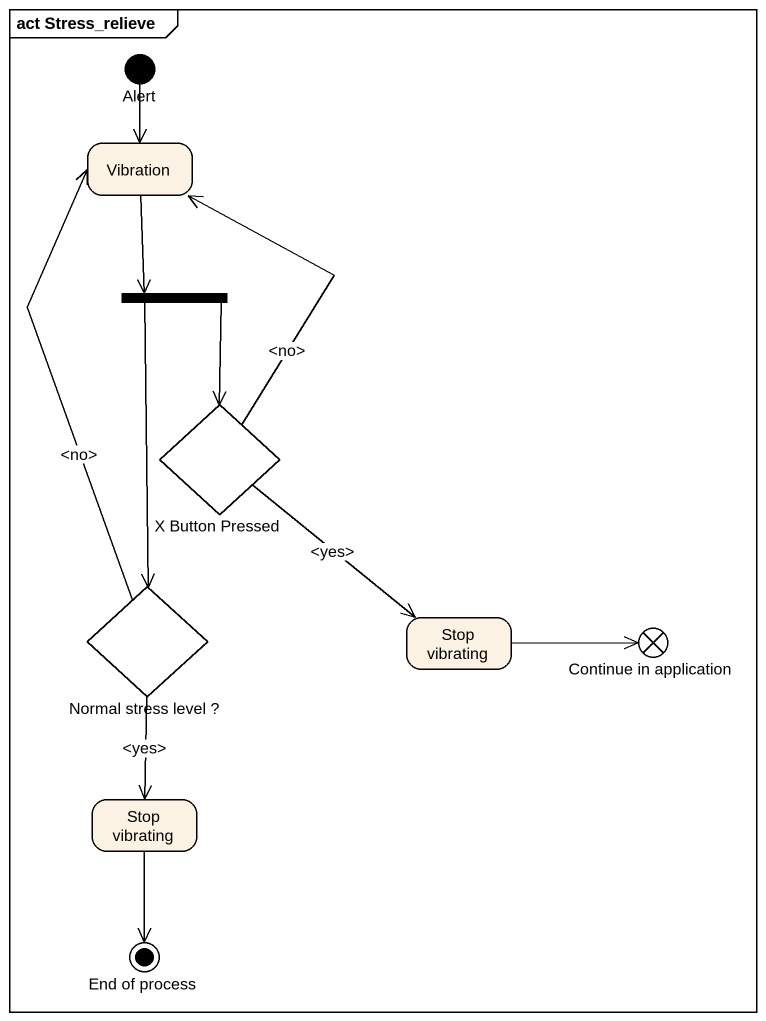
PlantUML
@startuml
mainframe act Stress_relieve
hide empty description
state Alert <<start>>
state Vibration
state fork1 <<fork>>
state "X Button Pressed" as X_Button_Pressed <<choice>>
state "Normal stress level ?" as Normal_stress_level <<choice>>
state "Stop vibrating" as Stop_vibrating
state "Continue in application" as Continue_in_application <<end>>
state "Stop vibrating" as Stop_vibrating_2
state "End of process" as End_of_process <<end>>
Alert --> Vibration
Vibration --> fork1
fork1 --> X_Button_Pressed
fork1 --> Normal_stress_level
X_Button_Pressed -up-> Vibration : <no>
X_Button_Pressed --> Stop_vibrating : <yes>
Normal_stress_level -up-> Vibration : <no>
Normal_stress_level --> Stop_vibrating_2 : <yes>
Stop_vibrating -right-> Continue_in_application
Stop_vibrating_2 --> End_of_process
@enduml
